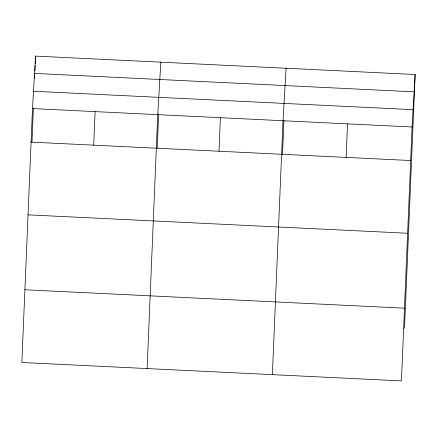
<?xml version="1.0" encoding="UTF-8"?>
<svg xmlns="http://www.w3.org/2000/svg" width="437" height="437" viewBox="0 0 437 437"><rect width="100%" height="100%" fill="white"/><g stroke="black" fill="none" stroke-linecap="round" stroke-linejoin="round"><path stroke-width="0.66" d="M32.491 108.578L21.85 362.492L401.434 380.9L412.075 126.992L415.15 74.508L35.566 56.1L32.491 108.578L412.075 126.992M31.972 141.976L33.365 108.671M34.643 78.239L34.752 75.552M34.949 70.86L35.173 65.49M35.26 63.48L35.566 56.1M93.715 145.16L95.124 111.615M147.111 368.566L157.752 114.652L160.832 62.174M157.233 148.05L158.658 114.068M218.981 151.235L220.385 117.69M272.371 374.64L283.018 120.732L286.093 68.248M282.466 154.807L283.919 120.142M346.137 157.402L347.546 123.862M404.509 328.422L415.15 74.508M34.556 73.416L414.134 91.83M33.507 91.262L413.091 109.671M31.087 142.123L410.665 160.532M28.039 214.846L407.617 233.254M24.898 289.769L404.476 308.178"/></g></svg>
